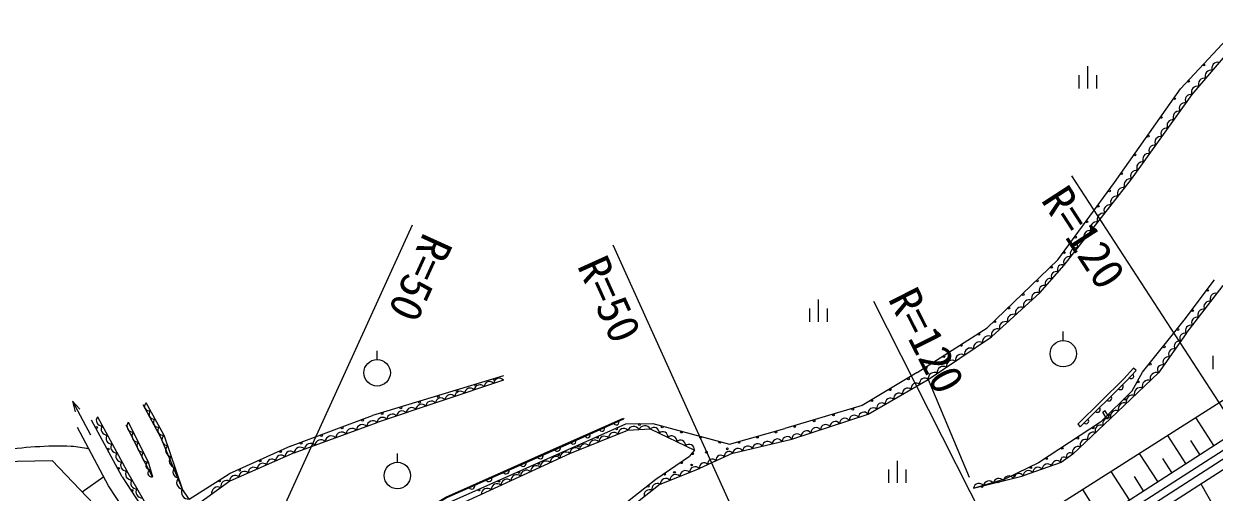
# Model space of a CAD drawing. Units: millimetres, scale not verified. Extents: x 40000 to 680000, y 20000 to 380000.
# Drawn here: x 431532 to 499018, y 285401 to 311944 of the extents above; entities that cross this region are included whole.
import ezdxf
from ezdxf.enums import TextEntityAlignment as Align

# ---------------------------------------------------------------- set-up
doc = ezdxf.new("R2010")
doc.units = ezdxf.units.MM
doc.header["$LTSCALE"] = 1000
doc.linetypes.add('CHAIN', pattern=[18.5, 12, -1.5, 3.5, -1.5])
doc.linetypes.add('DASHED', pattern=[7.5, 6, -1.5])
for name, color, linetype, lineweight in [('M-BGD', 7, 'Continuous', 13), ('M-BGD-EXST', 7, 'Continuous', 13), ('M-BMK', 2, 'CHAIN', 13), ('M-STR-HTXT', 7, 'Continuous', 13)]:
    doc.layers.add(name, color=color, linetype=linetype, lineweight=lineweight)
doc.styles.add('ＭＳ ゴシック', font='')
doc.styles.get('ＭＳ ゴシック').set_extended_font_data('MS Gothic')

msp = doc.modelspace()

# ---------------------------------------------------------------- linework, layer by layer
at = {"layer": 'M-BGD'}
for p, q in [((497105, 308264), (500538, 311944)), ((497770, 307938), (500846, 311554)), ((493360, 302947), (497105, 308264)), ((494329, 303148), (497770, 307938)), ((490520, 298265), (494329, 303148)), ((490163, 298570), (493360, 302947)), ((486140, 294714), (490163, 298570)), ((489133, 296697), (490520, 298265)), ((497322, 295141), (499038, 297444)), ((497437, 294398), (499532, 297109)), ((486402, 294211), (489133, 296697)), ((494959, 292198), (497322, 295141)), ((482178, 292176), (486140, 294714)), ((497437, 294398), (495857, 292163)), ((482811, 291790), (486402, 294211)), ((503193, 292936), (489792, 284421)), ((493890, 291826), (494442, 292427)), ((494589, 292292), (494442, 292427)), ((458729, 291996), (451299, 289747)), ((458726, 291744), (451563, 289343)), ((482178, 292176), (479063, 290320)), ((479399, 289823), (482811, 291790)), ((491288, 289255), (493890, 291826)), ((494364, 291148), (494959, 292198)), ((490623, 282665), (504299, 291451)), ((490893, 282245), (504713, 291122)), ((492573, 289370), (494364, 291148)), ((434287, 290554), (434704, 290097)), ((434287, 290554), (434440, 289954)), ((434287, 290554), (435316, 288645)), ((438276, 290363), (439288, 288521)), ((439465, 288642), (438464, 290466)), ((479063, 290320), (474673, 289001)), ((491120, 281891), (505060, 290846)), ((491390, 281470), (505473, 290517)), ((435716, 289678), (437369, 286615)), ((446651, 288007), (451299, 289747)), ((465524, 289600), (465545, 289554)), ((475070, 288413), (479399, 289823)), ((492700, 289945), (492828, 290024)), ((492932, 289567), (492700, 289945)), ((493060, 289646), (492828, 290024)), ((492932, 289567), (493060, 289646)), ((498999, 288046), (497984, 289626)), ((436342, 285768), (434567, 289058)), ((437101, 286265), (435362, 289487)), ((438425, 287034), (437335, 289203)), ((437455, 289365), (438584, 287114)), ((446858, 287635), (451563, 289343)), ((462393, 287819), (465667, 289280)), ((462486, 287595), (465773, 288914)), ((465667, 289280), (467197, 289297)), ((465773, 288914), (467049, 288983)), ((467049, 288983), (469547, 287782)), ((467197, 289297), (471543, 288125)), ((471543, 288125), (474673, 289001)), ((492573, 289370), (489055, 287059)), ((491288, 289255), (491429, 289113)), ((439288, 288521), (440505, 285589)), ((439465, 288642), (440505, 285589)), ((471729, 287613), (475070, 288413)), ((497411, 287026), (496391, 288614)), ((498205, 287536), (497696, 288328)), ((446651, 288007), (443168, 286432)), ((446858, 287635), (443214, 286030)), ((455624, 284815), (462393, 287819)), ((455796, 284506), (462486, 287595)), ((469547, 287782), (469272, 287439)), ((471729, 287613), (469830, 286748)), ((491004, 287553), (490341, 287077)), ((495815, 286001), (494790, 287597)), ((436620, 283554), (433143, 287205)), ((438821, 286274), (438425, 287034)), ((438584, 287114), (438821, 286274)), ((467356, 286131), (469272, 287439)), ((489055, 287059), (487224, 286169)), ((490341, 287077), (488196, 286325)), ((496613, 286513), (496102, 287309)), ((434835, 285428), (436066, 286281)), ((437101, 286265), (439648, 282383)), ((439723, 282539), (437369, 286615)), ((440900, 285011), (443168, 286432)), ((467610, 285854), (469830, 286748)), ((485379, 285629), (488196, 286325)), ((485379, 285629), (487224, 286169)), ((494211, 284970), (493181, 286574)), ((495013, 285486), (494499, 286286)), ((438878, 281901), (436342, 285768)), ((440900, 285011), (440505, 285589)), ((443214, 286030), (441158, 284536)), ((462871, 282622), (467356, 286131)), ((467610, 285854), (463119, 282298)), ((492599, 283935), (491564, 285547)), ((501162, 280769), (498274, 285861))]:
    msp.add_line(p, q, dxfattribs=at)
at = {"layer": 'M-BGD', "linetype": 'DASHED'}
for p, q in [((482811, 291790), (485379, 285629)), ((430174, 287136), (433143, 287205))]:
    msp.add_line(p, q, dxfattribs=at)
at = {"layer": 'M-BGD'}
for points in [[(494589, 292292), (494034, 291687), (491429, 289113)], [(495857, 292163), (493149, 289581), (491004, 287553)], [(445751, 278442), (450721, 282273), (455462, 285126), (462251, 288139), (465524, 289600)], [(445782, 278402), (450749, 282232), (455485, 285082), (462271, 288093), (465545, 289554)]]:
    msp.add_lwpolyline(points, dxfattribs=at)
for centre in [(498429, 309610), (497570, 308690), (496771, 307704), (496022, 306640), (495273, 305577), (494524, 304513), (493775, 303450), (493081, 302480), (492441, 301604), (491802, 300729), (491162, 299854), (490523, 298978), (489795, 298148), (488990, 297377), (488186, 296606), (498649, 296838), (487381, 295835), (497791, 295687), (486577, 295064), (485672, 294355), (496967, 294619), (484681, 293720), (496180, 293638), (483691, 293086), (482700, 292451), (495392, 292657), (458213, 291787), (481684, 291824), (494705, 291648), (455029, 290824), (456090, 291145), (457151, 291466), (480646, 291205), (452906, 290181), (453967, 290502), (479608, 290586), (493951, 290668), (450736, 289483), (451844, 289860), (477431, 289777), (478529, 290107), (493056, 289779), (435658, 289066), (449574, 289048), (465142, 288991), (466432, 289238), (467727, 289102), (468814, 288809), (474165, 288807), (475236, 289118), (476334, 289447), (492161, 289040), (447250, 288178), (448412, 288613), (464050, 288504), (469900, 288516), (470987, 288224), (472078, 288223), (473122, 288515), (491281, 288462), (436317, 287842), (446091, 287699), (461849, 287523), (462959, 288017), (469448, 287579), (470232, 287665), (471417, 287855), (490402, 287884), (444930, 287174), (460721, 287022), (468821, 287071), (469394, 286943), (488619, 286792), (489522, 287306), (436909, 286746), (443769, 286649), (459593, 286522), (467863, 286416), (468423, 286528), (487704, 286346), (437670, 285502), (442628, 286035), (457336, 285520), (458465, 286021), (466938, 285740), (485854, 285716), (486777, 285986)]:
    msp.add_circle(centre, 50, dxfattribs=at)
for centre, radius, start, end in [((499208, 309443), 320, 71.64654, 207.57984), ((498823, 308991), 320, 71.64649, 207.58021), ((498439, 308539), 320, 71.64649, 207.58021), ((497694, 307630), 317, 76.0179, 212.59778), ((498054, 308087), 320, 71.64697, 207.57941), ((497350, 307151), 317, 76.01914, 212.59743), ((496661, 306193), 317, 76.0186, 212.59797), ((497006, 306672), 317, 76.01737, 212.59831), ((496317, 305714), 317, 76.01785, 212.59744), ((495629, 304756), 317, 76.01914, 212.59743), ((495973, 305235), 317, 76.0179, 212.59778), ((495285, 304277), 317, 76.0179, 212.59778), ((494941, 303798), 317, 76.01737, 212.59831), ((494249, 302818), 340, 76.33046, 207.75151), ((494597, 303319), 317, 76.0186, 212.59797), ((493868, 302330), 340, 76.33165, 207.75118), ((493106, 301353), 340, 76.33046, 207.75151), ((493487, 301841), 340, 76.33046, 207.75151), ((492725, 300865), 340, 76.33165, 207.75118), ((492344, 300376), 340, 76.33, 207.75231), ((491582, 299400), 340, 76.33165, 207.75118), ((491963, 299888), 340, 76.33046, 207.75151), ((491201, 298911), 340, 76.33046, 207.75151), ((490400, 298022), 271, 63.70053, 213.29389), ((490820, 298423), 340, 76.33044, 207.75239), ((490053, 297630), 271, 63.69998, 213.29477), ((489359, 296846), 271, 63.7001, 213.29431), ((489706, 297238), 271, 63.70144, 213.29402), ((488542, 295975), 337, 66.28359, 198.35543), ((488997, 296389), 337, 66.28359, 198.35543), ((499090, 296368), 304, 72.28841, 212.31799), ((488087, 295560), 337, 66.28304, 198.35708), ((498392, 295464), 304, 72.28841, 212.31799), ((498741, 295916), 304, 72.28967, 212.31803), ((487177, 294731), 337, 66.28333, 198.35569), ((487632, 295146), 337, 66.28333, 198.35569), ((498043, 295012), 304, 72.29017, 212.31716), ((486223, 293923), 339, 58.21922, 189.74524), ((486722, 294317), 337, 66.28349, 198.35644), ((497350, 294124), 287, 72.43637, 217.06229), ((497694, 294560), 304, 72.28967, 212.31803), ((485197, 293231), 339, 58.22036, 189.74503), ((485710, 293577), 339, 58.21922, 189.74524), ((497034, 293677), 287, 72.43771, 217.06233), ((484684, 292885), 339, 58.21922, 189.74524), ((496402, 292783), 287, 72.43641, 217.06268), ((496718, 293230), 287, 72.43768, 217.06194), ((483658, 292193), 339, 58.22036, 189.74503), ((484171, 292539), 339, 58.21922, 189.74524), ((496086, 292336), 287, 72.43768, 217.06194), ((457935, 291361), 311, 39.45018, 177.60841), ((458486, 291546), 311, 39.44817, 177.61021), ((482128, 291284), 298, 49.13595, 190.78123), ((482616, 291565), 298, 49.13547, 190.78169), ((483145, 291848), 339, 58.21922, 189.74524), ((494321, 291981), 137, 222.18614, 52.69277), ((495279, 291414), 343, 68.26795, 198.99264), ((495730, 291844), 343, 68.26815, 198.99334), ((455731, 290623), 311, 39.44991, 177.60965), ((456282, 290807), 311, 39.44948, 177.6089), ((456833, 290992), 311, 39.44859, 177.61), ((457384, 291177), 311, 39.44991, 177.60965), ((481154, 290722), 298, 49.13546, 190.78171), ((481641, 291003), 298, 49.13546, 190.78171), ((493706, 291367), 153, 225.64735, 43.68006), ((494376, 290553), 343, 68.26795, 198.99264), ((494827, 290984), 343, 68.26786, 198.99363), ((438649, 290271), 269, 133.64068, 283.88105), ((453527, 289884), 311, 39.44991, 177.60965), ((454078, 290069), 311, 39.44948, 177.6089), ((454629, 290253), 311, 39.44859, 177.61), ((455180, 290438), 311, 39.44887, 177.60972), ((480179, 290160), 298, 49.1346, 190.78258), ((480666, 290441), 298, 49.13547, 190.78169), ((493055, 290723), 153, 225.64735, 43.68006), ((493925, 290123), 343, 68.26786, 198.99363), ((435951, 289475), 310, 139.16869, 277.5391), ((438900, 289815), 269, 133.64084, 283.87979), ((439150, 289359), 269, 133.64206, 283.87967), ((451874, 289330), 311, 39.44963, 177.60993), ((452425, 289515), 311, 39.44887, 177.60972), ((452976, 289699), 311, 39.44887, 177.60972), ((478078, 289285), 302, 37.83557, 178.25136), ((478619, 289462), 302, 37.8341, 178.25163), ((479160, 289638), 302, 37.83426, 178.25268), ((479691, 289879), 298, 49.1341, 190.78306), ((491753, 289436), 153, 225.64714, 43.67845), ((492404, 290080), 153, 225.64529, 43.6803), ((493016, 289293), 318, 65.1682, 201.62861), ((493474, 289693), 343, 68.26795, 198.99264), ((436226, 288965), 310, 139.16754, 277.53925), ((437728, 289150), 348, 141.7802, 271.50597), ((439400, 288903), 269, 133.64206, 283.87967), ((450142, 288673), 345, 44.77425, 175.12863), ((450730, 288887), 345, 44.77425, 175.12863), ((451319, 289100), 345, 44.77236, 175.13035), ((464309, 288998), 149, 203.45071, 24.50166), ((465124, 289360), 149, 203.45071, 24.50166), ((465543, 288695), 318, 43.63054, 180.11852), ((466100, 288777), 355, 28.97223, 157.19692), ((466738, 288811), 355, 28.97137, 157.19737), ((467259, 288780), 292, 352.69749, 135.93613), ((475913, 288580), 302, 37.83383, 178.25288), ((476454, 288757), 302, 37.83426, 178.25268), ((476996, 288933), 302, 37.83383, 178.25288), ((477537, 289109), 302, 37.83426, 178.25268), ((492587, 288887), 318, 65.16802, 201.62901), ((436502, 288454), 310, 139.16823, 277.53951), ((438010, 288587), 348, 141.78149, 271.50467), ((438292, 288024), 348, 141.78127, 271.5058), ((439720, 288388), 360, 135.21222, 262.41421), ((448378, 288032), 345, 44.77401, 175.12887), ((448966, 288246), 345, 44.77273, 175.13015), ((449554, 288459), 345, 44.77398, 175.12979), ((462679, 288273), 149, 203.45071, 24.50166), ((463494, 288635), 149, 203.45071, 24.50166), ((463900, 288035), 318, 43.63203, 180.11814), ((464447, 288255), 318, 43.63228, 180.11694), ((464995, 288475), 318, 43.63248, 180.11673), ((467758, 288540), 292, 352.69761, 135.93573), ((468258, 288299), 292, 352.69623, 135.93654), ((468757, 288059), 292, 352.69648, 135.93686), ((473702, 287978), 305, 33.59896, 173.34601), ((474259, 288111), 305, 33.59976, 173.34551), ((474816, 288245), 305, 33.60064, 173.34433), ((475372, 288404), 302, 37.83482, 178.25113), ((491729, 288076), 318, 65.1682, 201.62861), ((492158, 288482), 318, 65.16698, 201.62888), ((436777, 287944), 310, 139.16874, 277.53904), ((437053, 287433), 310, 139.1676, 277.5392), ((438575, 287462), 348, 141.7802, 271.50597), ((439928, 287778), 360, 135.21283, 262.41378), ((446118, 287197), 302, 43.53213, 183.99208), ((446639, 287427), 302, 43.53235, 183.99086), ((447201, 287605), 345, 44.77273, 175.13015), ((447789, 287819), 345, 44.77374, 175.13004), ((460805, 287474), 179, 213.29748, 14.5624), ((461775, 287905), 179, 213.29748, 14.5624), ((462264, 287343), 336, 48.62543, 180.94296), ((462804, 287595), 318, 43.63096, 180.11825), ((463352, 287815), 318, 43.63054, 180.11852), ((469257, 287819), 292, 352.69623, 135.93654), ((471046, 287225), 270, 39.5426, 189.43875), ((471521, 287441), 270, 39.54311, 189.43836), ((472032, 287578), 305, 33.59896, 173.34601), ((472589, 287711), 305, 33.60104, 173.34422), ((473146, 287844), 305, 33.59966, 173.34435), ((490841, 287430), 204, 36.86476, 214.53503), ((491300, 287670), 318, 65.1685, 201.62831), ((437328, 286923), 310, 139.16869, 277.5391), ((438661, 286909), 219, 110.74008, 280.7279), ((440136, 287167), 360, 135.21222, 262.41421), ((445077, 286739), 302, 43.53213, 183.99208), ((445598, 286968), 302, 43.53235, 183.99086), ((459836, 287044), 179, 213.29693, 14.56115), ((460592, 286570), 336, 48.62597, 180.94252), ((461149, 286828), 336, 48.62426, 180.94413), ((461707, 287085), 336, 48.6252, 180.94412), ((469598, 286521), 324, 44.39661, 179.43349), ((470096, 286792), 270, 39.5424, 189.44004), ((470571, 287008), 270, 39.54326, 189.43821), ((489570, 286699), 302, 39.02038, 179.57835), ((490107, 286886), 302, 39.02108, 179.57785), ((490509, 287192), 204, 36.86681, 214.53425), ((437617, 286419), 316, 141.59899, 278.41625), ((438780, 286489), 219, 110.74008, 280.7279), ((440344, 286556), 360, 135.21256, 262.41492), ((440552, 285946), 360, 135.21131, 262.4153), ((443515, 286051), 302, 43.53346, 183.99074), ((444036, 286281), 302, 43.53235, 183.99086), ((444556, 286510), 302, 43.53235, 183.99086), ((457897, 286184), 179, 213.29748, 14.5624), ((458866, 286614), 179, 213.2967, 14.56299), ((459477, 286056), 336, 48.6252, 180.94412), ((460034, 286313), 336, 48.62543, 180.94296), ((467933, 285851), 324, 44.39641, 179.43369), ((468488, 286075), 324, 44.39641, 179.43369), ((469043, 286298), 324, 44.39641, 179.43369), ((486814, 285870), 310, 34.72552, 173.02976), ((487377, 286009), 310, 34.72572, 173.03022), ((487940, 286148), 310, 34.72474, 173.03026), ((488497, 286323), 302, 39.02108, 179.57785), ((489034, 286511), 302, 39.02065, 179.57809), ((437911, 285909), 316, 141.6006, 278.41562), ((438206, 285400), 316, 141.59899, 278.41625), ((440872, 285416), 406, 154.87891, 273.91073), ((442532, 285347), 352, 61.61708, 190.41348), ((443046, 285720), 352, 61.61821, 190.41325), ((456927, 285754), 179, 213.2977, 14.56056), ((457804, 285283), 336, 48.62597, 180.94252), ((458362, 285541), 336, 48.62557, 180.94283), ((458919, 285798), 336, 48.62413, 180.94427), ((467001, 285238), 305, 58.52439, 198.22503), ((467451, 285594), 305, 58.5239, 198.22565), ((485687, 285592), 310, 34.72572, 173.03022), ((486250, 285731), 310, 34.72474, 173.03026)]:
    msp.add_arc(centre, radius, start, end, dxfattribs=at)
for points, knots in [([(374288, 299097), (374573, 298737), (374828, 298350), (375142, 298015), (375476, 297660), (375829, 297316), (376230, 297038), (376716, 296702), (377271, 296476), (377804, 296221), (378959, 295667), (380120, 295120), (381320, 294672), (382714, 294150), (384147, 293734), (385586, 293350), (386823, 293020), (388091, 292816), (389334, 292506), (390382, 292245), (391454, 292045), (392459, 291649), (393520, 291231), (394442, 290512), (395488, 290058), (396818, 289483), (398212, 289065), (399595, 288634), (400683, 288295), (401774, 287962), (402887, 287721), (404602, 287350), (406347, 287130), (408087, 286905), (409576, 286713), (411068, 286513), (412568, 286449), (414807, 286354), (417050, 286479), (419290, 286559), (421200, 286628), (423117, 286657), (425015, 286877), (426741, 287078), (428421, 287591), (430146, 287790), (431499, 287947), (432866, 288075), (434226, 288012), (434558, 287996), (434885, 287928), (435211, 287865)], [0, 0, 0, 0, 1, 1, 1, 2, 2, 2, 3, 3, 3, 4, 4, 4, 5, 5, 5, 6, 6, 6, 7, 7, 7, 8, 8, 8, 9, 9, 9, 10, 10, 10, 11, 11, 11, 12, 12, 12, 13, 13, 13, 14, 14, 14, 15, 15, 15, 16, 16, 16, 17, 17, 17, 17]), ([(325839, 292998), (326162, 293038), (326492, 293046), (326810, 293118), (327563, 293287), (328257, 293675), (329010, 293843), (330330, 294138), (331687, 294252), (333036, 294335), (334426, 294420), (335823, 294414), (337213, 294338), (339112, 294234), (341012, 294044), (342883, 293709), (344462, 293426), (346018, 293015), (347551, 292547), (349662, 291903), (351698, 291032), (353775, 290286), (356399, 289343), (359055, 288487), (361658, 287485), (364788, 286280), (367846, 284894), (370952, 283627), (375112, 281928), (379297, 280293), (383461, 278606), (385968, 277591), (388422, 276441), (390971, 275536), (393735, 274554), (396601, 273882), (399393, 272984), (402564, 271965), (405769, 271027), (408853, 269769), (411772, 268578), (414565, 267101), (417380, 265682), (420664, 264026), (423902, 262281), (427130, 260516), (429700, 259111), (432261, 257688), (434785, 256201), (435296, 255900), (435797, 255581), (436301, 255268)], [0, 0, 0, 0, 1, 1, 1, 2, 2, 2, 3, 3, 3, 4, 4, 4, 5, 5, 5, 6, 6, 6, 7, 7, 7, 8, 8, 8, 9, 9, 9, 10, 10, 10, 11, 11, 11, 12, 12, 12, 13, 13, 13, 14, 14, 14, 15, 15, 15, 16, 16, 16, 17, 17, 17, 17]), ([(340467, 290206), (341195, 290128), (341930, 290095), (342652, 289971), (344128, 289718), (345580, 289335), (347023, 288934), (349211, 288325), (351374, 287623), (353513, 286859), (356399, 285828), (359261, 284720), (362061, 283475), (364016, 282606), (365877, 281537), (367814, 280626), (369044, 280048), (370289, 279501), (371539, 278967), (373585, 278093), (375648, 277260), (377716, 276440), (379274, 275824), (380856, 275270), (382409, 274643), (383713, 274116), (384975, 273488), (386291, 272992), (387551, 272518), (388850, 272157), (390126, 271729), (391971, 271111), (393796, 270438), (395649, 269848), (398166, 269047), (400742, 268438), (403247, 267598), (405229, 266934), (407180, 266175), (409120, 265395), (411330, 264506), (413531, 263590), (415685, 262573), (418146, 261412), (420617, 260247), (422941, 258830), (424365, 257961), (425730, 256988), (427016, 255926), (428600, 254617), (430066, 253165), (431478, 251672), (432016, 251103), (432552, 250525), (433001, 249883), (433503, 249167), (433907, 248385), (434298, 247603), (434443, 247313), (434556, 247009), (434685, 246711)], [0, 0, 0, 0, 1, 1, 1, 2, 2, 2, 3, 3, 3, 4, 4, 4, 5, 5, 5, 6, 6, 6, 7, 7, 7, 8, 8, 8, 9, 9, 9, 10, 10, 10, 11, 11, 11, 12, 12, 12, 13, 13, 13, 14, 14, 14, 15, 15, 15, 16, 16, 16, 17, 17, 17, 18, 18, 18, 19, 19, 19, 20, 20, 20, 20])]:
    msp.add_open_spline(points, degree=3, knots=knots, dxfattribs=at)
at = {"layer": 'M-BGD-EXST'}
for p, q in [((491842, 309535), (491842, 308285)), ((491342, 309035), (491342, 308285)), ((492342, 309035), (492342, 308285)), ((476568, 296314), (476568, 295064)), ((476068, 295814), (476068, 295064)), ((477068, 295814), (477068, 295064)), ((490464, 293999), (490464, 294499)), ((451563, 292917), (451563, 293417)), ((498944, 293128), (498944, 292378)), ((452709, 287094), (452709, 287594)), ((481045, 287187), (481045, 285937)), ((480545, 286687), (480545, 285937)), ((481545, 286687), (481545, 285937))]:
    msp.add_line(p, q, dxfattribs=at)
for centre in [(490464, 293249), (451563, 292167), (452709, 286344)]:
    msp.add_circle(centre, 750, dxfattribs=at)
at = {"layer": 'M-BMK'}
msp.add_arc((322676, 71826), 223527, 59.26639, 73.83716, dxfattribs=at)
at = {"layer": 'M-STR-HTXT'}
for p, q in [((507460, 277891), (490954, 303325)), ((436908, 263959), (453559, 300559)), ((464926, 299414), (481256, 263355)), ((493347, 269298), (479722, 296214))]:
    msp.add_line(p, q, dxfattribs=at)

# ---------------------------------------------------------------- texts
at = {"layer": 'M-STR-HTXT', "style": 'ＭＳ ゴシック'}
for s, rotation, p in [('R=120', 302.983, (488696, 301663)), ('R=50', 245.538, (453722, 300416)), ('R=50', 294.364, (462378, 298007)), ('R=120', 296.849, (480003, 296118))]:
    msp.add_text(s, height=1833, rotation=rotation, dxfattribs=at).set_placement(p, align=Align.BOTTOM_LEFT)

doc.saveas('drawing.dxf')
